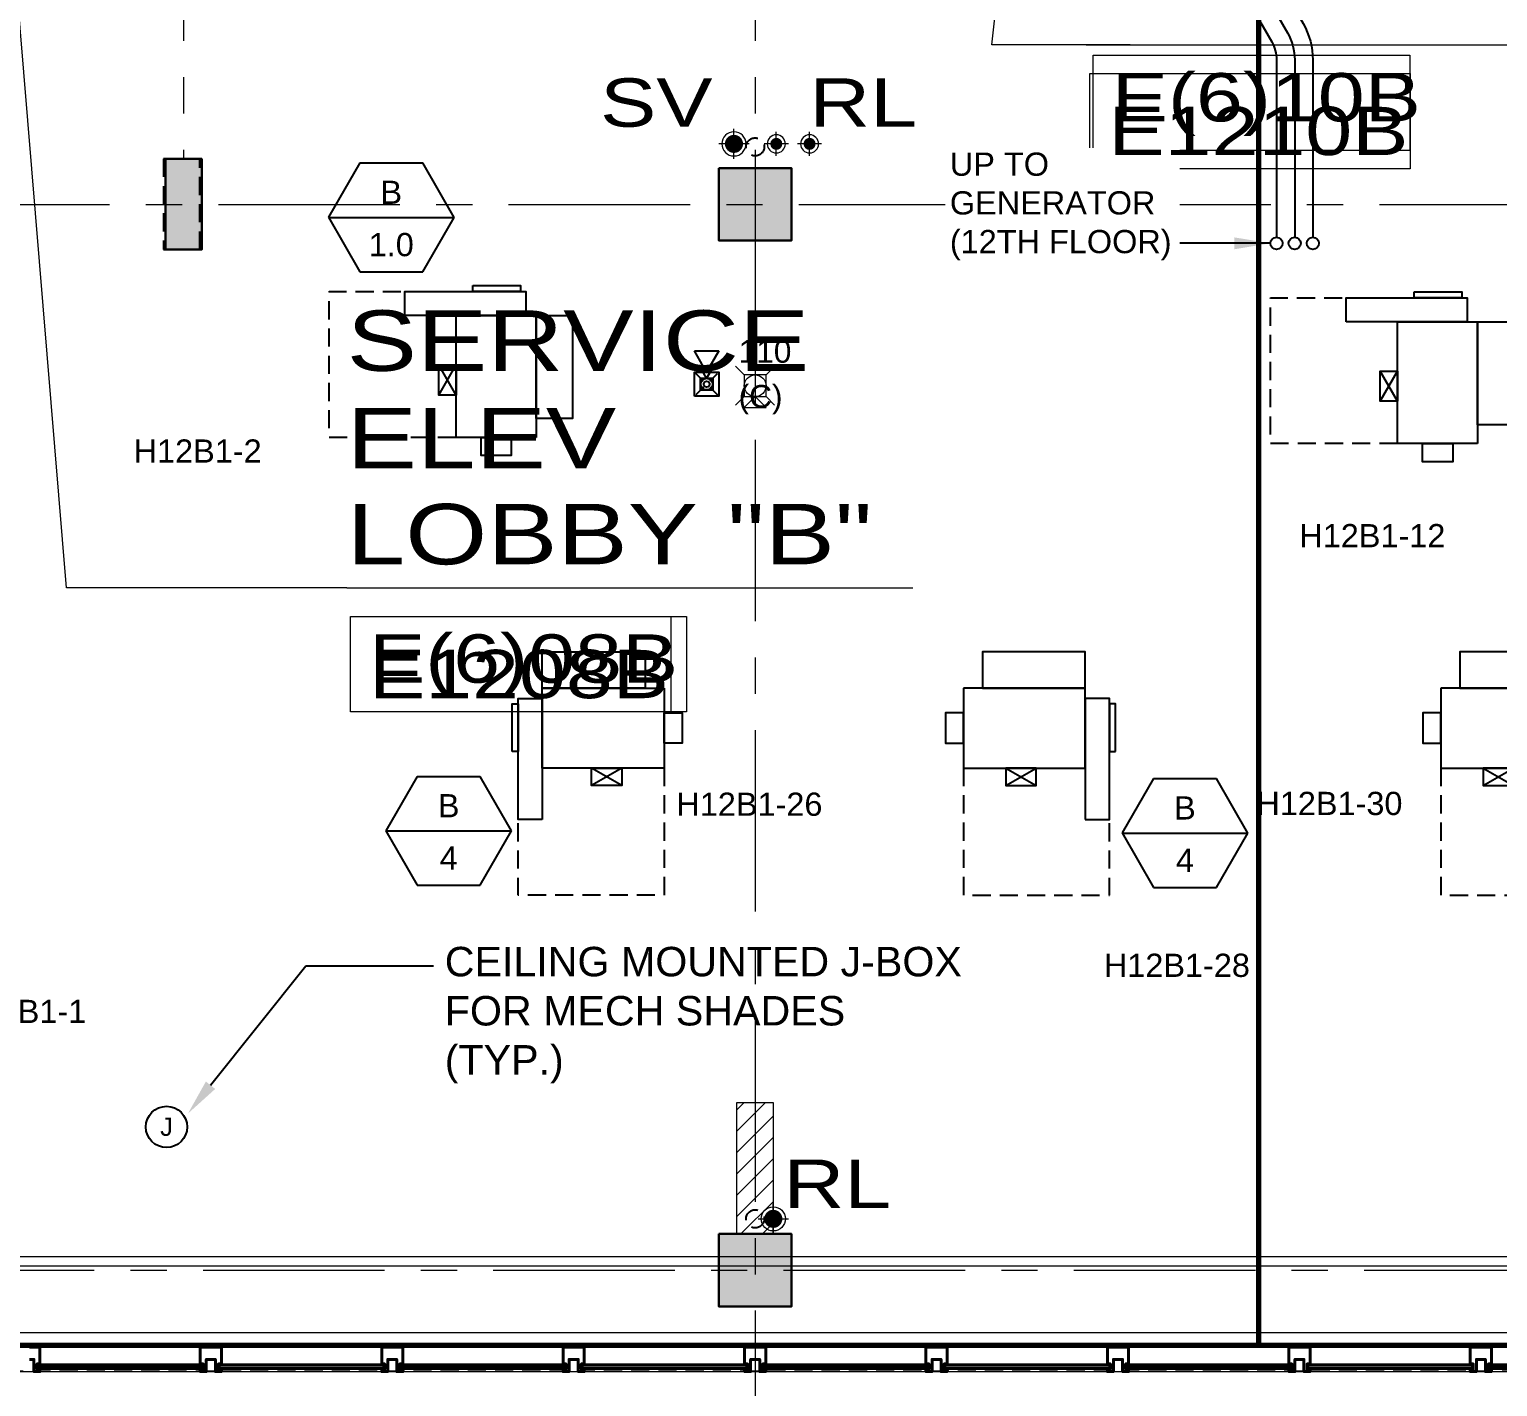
# Model space of a CAD drawing. Header units: inches. Extents: x -26575 to 27, y -11337 to 2257.
# Drawn here: x -22021 to -21535.5, y -23.9 to 425 of the extents above; entities that cross this region are included whole.
import ezdxf
from ezdxf import colors
from ezdxf.entities.mleader import LeaderData, LeaderLine
from ezdxf.enums import TextEntityAlignment as Align
from ezdxf.math import Vec2, Vec3

# ---------------------------------------------------------------- set-up
doc = ezdxf.new("R2010")
doc.units = ezdxf.units.IN
doc.header["$LTSCALE"] = 48
doc.header["$MEASUREMENT"] = 0
for name, pattern in [('A106$0$CENTER', [2, 1.25, -0.25, 0.25, -0.25]), ('A112$0$CENTER', [2, 1.25, -0.25, 0.25, -0.25]), ('CENTER2', [1.125, 0.75, -0.125, 0.125, -0.125]), ('HIDDEN2', [0.1875, 0.125, -0.0625]), ('NB - 12th floor_plan$0$HIDDEN2', [0.1875, 0.125, -0.0625])]:
    doc.linetypes.add(name, pattern=pattern)
for name, color, linetype in [('0 @ 48', 7, 'Continuous'), ('0 @ 96', 7, 'Continuous'), ('A106$0$A-ANNO-PATT-5-12', 8, 'Continuous'), ('A106$0$A-ANNO-PATT-6-12', 8, 'Continuous'), ('A106$0$A-ANNO-TEXT', 8, 'Continuous'), ('A106$0$A-AREA-IDEN', 8, 'Continuous'), ('A106$0$A-COLS-COL5-12', 8, 'Continuous'), ('A106$0$A-COLS-COL6-12', 8, 'Continuous'), ('A106$0$A-FLOR-SLAB', 8, 'Continuous'), ('A106$0$A-FLOR-SLEEVE', 8, 'Continuous'), ('A106$0$A-GLAZ', 8, 'Continuous'), ('A106$0$A-GRID-GRD1-12', 8, 'CENTER2'), ('A106$0$A-GRID-GRDP0-15', 8, 'Continuous'), ('A106$0$A-PLUMB-RISER', 8, 'Continuous'), ('A106$0$A-ROOF-LEAD-3-12', 8, 'Continuous'), ('A112$0$A-ANNO-IDEN', 8, 'Continuous'), ('A112$0$A-ANNO-PATT-5-12', 8, 'Continuous'), ('A112$0$A-ANNO-PATT-6-12', 8, 'Continuous'), ('A112$0$A-COLS-COL1-12', 8, 'Continuous'), ('A112$0$A-COLS-COL5-12', 8, 'Continuous'), ('A112$0$A-COLS-COL6-12', 8, 'Continuous'), ('A112$0$A-FLOR-SLAB', 8, 'Continuous'), ('A112$0$A-FLOR-SLEEVE', 8, 'Continuous'), ('A112$0$A-GLAZ', 8, 'Continuous'), ('A112$0$A-GRID-GRD1-12', 8, 'Continuous'), ('A112$0$A-GRID-GRDP0-15', 8, 'Continuous'), ('A112$0$A-PLUMB-RISER', 8, 'Continuous'), ('A112$0$A-ROOF-LEAD-3-12', 8, 'A112$0$CENTER'), ('A612$0$A-CLNG-SFFT', 8, 'Continuous'), ('A612$0$A-COLS-COL1-12', 8, 'Continuous'), ('A612$0$A-FLOR-SLEEVE', 8, 'Continuous'), ('A612$0$A-SHAD-PAT1', 8, 'Continuous'), ('A612$0$br612 - Level 37', 8, 'Continuous'), ('ANNTEXT', 6, 'Continuous'), ('E-Anno-Note', 6, 'Continuous'), ('E-CNDT-POWR', 30, 'Continuous'), ('E-FIRE', 234, 'Continuous'), ('E-Powr-Circ', 232, 'Continuous'), ('E-Powr-Devc @ 96', 233, 'Continuous'), ('E-TEXT', 6, 'Continuous'), ('G-Anno', 6, 'Continuous'), ('G-TEXT', 6, 'Continuous'), ('M-HVAC-blck', 6, 'Continuous'), ('M-HVAC-clrn', 1, 'HIDDEN2'), ('M-HVAC-EQPM-FPTD', 94, 'Continuous'), ('M-HVAC-FUTR', 4, 'HIDDEN2'), ('M-HVAC-Supp', 93, 'Continuous'), ('M-HVAC-TEXT', 6, 'Continuous'), ('NB - 12th floor_plan$0$STCCOLS1', 1, 'NB - 12th floor_plan$0$HIDDEN2'), ('NB - 12th floor_plan$0$STFIN1', 1, 'NB - 12th floor_plan$0$HIDDEN2'), ('NB - 12th floor_plan$0$STWETSTACK', 1, 'NB - 12th floor_plan$0$HIDDEN2'), ('XREF', 7, 'Continuous')]:
    doc.layers.add(name, color=color, linetype=linetype)
doc.layers.add('E-Fire-Covr', color=240, linetype='Continuous', lineweight=70, plot=False)
doc.styles.add('A106$0$Arial', font='arial.ttf', dxfattribs={"height": 0.076839})
doc.styles.add('A106$0$style-Arial', font='arial.ttf')
doc.styles.add('A112$0$Arial', font='arial.ttf', dxfattribs={"height": 0.076839})
doc.styles.add('M08', font='arial.ttf', dxfattribs={"height": 7.68})
doc.styles.add('MAMEP ANNO', font='arial.ttf', dxfattribs={"height": 0.078125})
doc.styles.get("Standard").update_dxf_attribs({"font": 'simplex.shx'})
doc.dimstyles.get("Standard").update_dxf_attribs({"dimtxt": 0.18, "dimasz": 0.125, "dimexe": 0.18, "dimexo": 0.0625, "dimgap": 0.09, "dimtad": 0, "dimtih": 1, "dimtoh": 1, "dimdec": 4, "dimzin": 0, "dimdsep": 46, "dimtxsty": 'Standard', "dimcen": 0.09, "dimadec": 0, "dimazin": 0, "dimtfac": 1, "dimtdec": 4, "dimtofl": 0, "dimtmove": 0, "dimatfit": 3, "dimfxl": 1, "dimtolj": 1, "dimtzin": 0, "dimarcsym": 0})

# ---------------------------------------------------------------- blocks, each defined once
blk = doc.blocks.new('A106$0$CW10_2')
at = {"layer": 'A106$0$A-GLAZ', "linetype": 'Continuous', "lineweight": 0}
for p, q in [((-116.5, 0), (-63.5, 0)), ((-3.5, 0), (-56.5, 0)), ((-117.25, -6.25), (-62.75, -6.25)), ((-117.25, -6.75), (-62.75, -6.75)), ((-2.75, -6.25), (-57.25, -6.25)), ((-2.75, -6.75), (-57.25, -6.75))]:
    blk.add_line(p, q, dxfattribs=at)
at = {"layer": 'A106$0$A-GLAZ', "linetype": 'Continuous', "lineweight": 40}
for p, q in [((-117.25, -5.75), (-117.25, -7)), ((-117.25, -5.75), (-62.75, -5.75)), ((-117.25, -7), (-62.75, -7)), ((-62.75, -5.75), (-62.75, -7)), ((-2.75, -5.75), (-57.25, -5.75)), ((-57.25, -5.75), (-57.25, -7)), ((-2.75, -7), (-57.25, -7)), ((-2.75, -5.75), (-2.75, -7))]:
    blk.add_line(p, q, dxfattribs=at)
at = {"layer": 'A106$0$A-GLAZ', "linetype": 'Continuous', "lineweight": 40, "flags": 128}
for points in [[(0, -4), (-1.5, -4), (-1.5, -8), (-3.5, -8), (-3.5, -7.25), (-2.5, -7.25), (-2.5, -5.5), (-3.5, -5.5), (-3.5, 0), (0, 0)], [(-120, -4), (-118.5, -4), (-118.5, -8), (-116.5, -8), (-116.5, -7.25), (-117.5, -7.25), (-117.5, -5.5), (-116.5, -5.5), (-116.5, 0), (-120, 0)], [(-60, -4), (-61.5, -4), (-61.5, -8), (-63.5, -8), (-63.5, -7.25), (-62.5, -7.25), (-62.5, -5.5), (-63.5, -5.5), (-63.5, 0), (-60, 0)], [(-60, -4), (-58.5, -4), (-58.5, -8), (-56.5, -8), (-56.5, -7.25), (-57.5, -7.25), (-57.5, -5.5), (-56.5, -5.5), (-56.5, 0), (-60, 0)]]:
    blk.add_lwpolyline(points, dxfattribs=at)
blk = doc.blocks.new('*D358', base_point=(0, 0))
at = {"layer": 'A106$0$A-FLOR-SLEEVE', "linetype": 'Continuous', "lineweight": 0}
for p, q in [((0, -5), (0, 5)), ((-5, 0), (5, 0))]:
    blk.add_line(p, q, dxfattribs=at)
blk = doc.blocks.new('*U357')
at = {"layer": 'A106$0$A-FLOR-SLEEVE', "linetype": 'Continuous', "lineweight": 13}
blk.add_circle((0, 0), 4, dxfattribs=at)
at = {"layer": 'A106$0$A-FLOR-SLEEVE', "linetype": 'Continuous', "lineweight": 0}
blk.add_blockref('*D358', (0, 0), dxfattribs=at)
blk = doc.blocks.new('*D376', base_point=(0, 0))
at = {"layer": 'A106$0$A-FLOR-SLEEVE', "linetype": 'Continuous', "lineweight": 0}
for p, q in [((4, 0), (-4, 0)), ((0, -4), (0, 4))]:
    blk.add_line(p, q, dxfattribs=at)
blk = doc.blocks.new('*U375')
at = {"layer": 'A106$0$A-FLOR-SLEEVE', "linetype": 'Continuous', "lineweight": 13, "extrusion": (0, 0, -1)}
blk.add_circle((0, 0), 3, dxfattribs=at)
at = {"layer": 'A106$0$A-FLOR-SLEEVE', "linetype": 'Continuous', "lineweight": 0}
blk.add_blockref('*D376', (0, 0), dxfattribs=at)
blk = doc.blocks.new('*D598', base_point=(0, 0))
at = {"layer": 'A106$0$A-FLOR-SLEEVE', "linetype": 'Continuous', "lineweight": 0}
for p, q in [((0, -5), (0, 5)), ((5, 0), (-5, 0))]:
    blk.add_line(p, q, dxfattribs=at)
blk = doc.blocks.new('*U597')
at = {"layer": 'A106$0$A-FLOR-SLEEVE', "linetype": 'Continuous', "lineweight": 13, "extrusion": (0, 0, -1)}
blk.add_circle((0, 0), 4, dxfattribs=at)
at = {"layer": 'A106$0$A-FLOR-SLEEVE', "linetype": 'Continuous', "lineweight": 0}
blk.add_blockref('*D598', (0, 0), dxfattribs=at)
blk = doc.blocks.new('A106')
at = {"layer": 'A106$0$A-PLUMB-RISER', "lineweight": 30}
h = blk.add_hatch(color=256, dxfattribs=at)
edge = h.paths.add_edge_path()
edge.add_arc((-21774.02, 387.16), 2, 0, 360)
h = blk.add_hatch(color=256, dxfattribs=at)
edge = h.paths.add_edge_path()
edge.add_arc((-21763.02, 387.16), 2, 0, 360)
at = {"layer": 'A106$0$A-ROOF-LEAD-3-12', "lineweight": 13}
h = blk.add_hatch(color=256, dxfattribs=at)
edge = h.paths.add_edge_path()
edge.add_arc((-21788.02, 387.16), 3, 0, 360)
h = blk.add_hatch(color=256, dxfattribs=at)
edge = h.paths.add_edge_path()
edge.add_arc((-21775.02, 31.59), 3, 0, 360)
at = {"layer": 'A106$0$A-ANNO-PATT-5-12', "lineweight": 30}
blk.add_solid([(-21976.01, 352.21), (-21964.01, 352.21), (-21976.01, 382.21), (-21964.01, 382.21)], dxfattribs=at)
at = {"layer": 'A106$0$A-ANNO-PATT-6-12', "lineweight": 30}
blk.add_solid([(-21769.02, 355.16), (-21769.02, 379.16), (-21793.02, 355.16), (-21793.02, 379.16)], dxfattribs=at)
at = {"layer": 'A106$0$A-AREA-IDEN', "lineweight": 13}
blk.add_line((-21916.08, 240.32, 0.21), (-21728.89, 240.32, 0.21), dxfattribs=at)
at = {"layer": 'A106$0$A-AREA-IDEN', "lineweight": 0, "elevation": 0.21, "flags": 128}
blk.add_lwpolyline([(-21916.08, 240.32), (-22008.79, 240.32), (-22038.28, 596.17)], dxfattribs=at)
at = {"layer": 'A106$0$A-AREA-IDEN', "lineweight": 13}
for points in [[(-21669.28, 416.46, 0.21), (-21564.54, 416.46, 0.21), (-21564.54, 384.93, 0.21), (-21669.28, 384.93, 0.21)], [(-21914.88, 230.8, 0.21), (-21803.76, 230.8, 0.21), (-21803.76, 199.27, 0.21), (-21914.88, 199.27, 0.21)]]:
    blk.add_3dface(points, dxfattribs=at)
at = {"layer": 'A106$0$A-COLS-COL5-12', "lineweight": 30}
blk.add_3dface([(-21976.01, 382.21), (-21964.01, 382.21), (-21964.01, 352.21), (-21976.01, 352.21)], dxfattribs=at)
at = {"layer": 'A106$0$A-COLS-COL6-12', "lineweight": 30}
blk.add_3dface([(-21793.02, 379.16), (-21769.02, 379.16), (-21769.02, 355.16), (-21793.02, 355.16)], dxfattribs=at)
at = {"layer": 'A106$0$A-FLOR-SLAB', "lineweight": 0, "flags": 128}
blk.add_lwpolyline([(-23869.27, 1530.35), (-21072.77, 1530.34), (-21072.77, -6.15), (-22489.27, -6.15), (-22489.27, 53.84), (-22872.77, 53.84), (-22872.77, -6.15), (-24409.27, -6.15)], dxfattribs=at)
at = {"layer": 'A106$0$A-GLAZ', "lineweight": 0}
blk.add_line((-22352.02, -18.91), (-21060.02, -18.91), dxfattribs=at)
at = {"layer": 'A106$0$A-GRID-GRD1-12', "linetype": 'A106$0$CENTER', "lineweight": 0}
blk.add_line((-24363.6, 14.59), (-20442.35, 14.59), dxfattribs=at)
at = {"layer": 'A106$0$A-GRID-GRDP0-15', "linetype": 'A106$0$CENTER', "lineweight": 0}
for p, q in [((-21970.01, 2113.24), (-21970.01, 382.21)), ((-21781.02, 2113.24), (-21781.02, -676.9)), ((-24358.53, 367.16), (-20364.93, 367.16))]:
    blk.add_line(p, q, dxfattribs=at)
at = {"layer": 'A106$0$A-FLOR-SLEEVE', "lineweight": 13}
for name, p in [('*U597', (-21788.02, 387.16)), ('*U375', (-21774.02, 387.16)), ('*U375', (-21763.02, 387.16)), ('*U357', (-21775.02, 31.59))]:
    blk.add_blockref(name, p, dxfattribs=at)
at = {"layer": 'A106$0$A-GLAZ', "lineweight": 40}
for p in [(-21901.02, -10.9), (-21781.02, -10.9), (-21661.02, -10.9), (-21541.02, -10.9), (-21421.02, -10.9)]:
    blk.add_blockref('A106$0$CW10_2', p, dxfattribs=at)
at = {"layer": 'A106$0$A-ANNO-TEXT', "lineweight": 13, "style": 'A106$0$style-Arial', "width": 1.246875}
for s, p in [('SV', (-21832.29, 408.83, 0.21)), ('RL', (-21763.12, 408.83, 0.21)), ('RL', (-21771.64, 51.2, 0.21))]:
    blk.add_text(s, height=16, dxfattribs=at).set_placement(p, align=Align.TOP_LEFT)
at = {"layer": 'A106$0$A-AREA-IDEN', "lineweight": 13, "style": 'A106$0$style-Arial', "width": 1.246875}
for s, p in [('E(6)10B', (-21663.09, 394.57, 0.21)), ('E(6)08B', (-21908.7, 208.92, 0.21))]:
    blk.add_text(s, height=16, dxfattribs=at).set_placement(p)
at = {"layer": 'A106$0$A-AREA-IDEN', "lineweight": 13, "char_height": 20, "attachment_point": 7, "line_spacing_factor": 0.6, "style": 'A106$0$Arial'}
for s, insert in [('\\H1x;\\W1.24688;SERVICE', (-21916.08, 311.8, 0.21)), ('\\H1x;\\W1.24688;ELEV', (-21916.08, 279.8, 0.21)), ('\\H1x;\\W1.24688;LOBBY "B"', (-21916.08, 247.8, 0.21))]:
    blk.add_mtext(s, dxfattribs=dict(at, insert=insert))
blk = doc.blocks.new('A112')
at = {"layer": 'A112$0$A-PLUMB-RISER', "lineweight": 30}
h = blk.add_hatch(color=256, dxfattribs=at)
edge = h.paths.add_edge_path()
edge.add_arc((-21774.02, 387.16), 2, 0, 360)
h = blk.add_hatch(color=256, dxfattribs=at)
edge = h.paths.add_edge_path()
edge.add_arc((-21763.02, 387.16), 2, 0, 360)
at = {"layer": 'A112$0$A-ROOF-LEAD-3-12', "lineweight": 13}
h = blk.add_hatch(color=256, dxfattribs=at)
edge = h.paths.add_edge_path()
edge.add_arc((-21788.02, 387.16), 3, 0, 360)
h = blk.add_hatch(color=256, dxfattribs=at)
edge = h.paths.add_edge_path()
edge.add_arc((-21775.02, 31.59), 3, 0, 360)
at = {"layer": 'A112$0$A-ANNO-IDEN', "lineweight": 13}
for p, q in [((-21671.55, 419.94, 0.21), (-21464.99, 419.94, 0.21)), ((-21916.08, 240.32, 0.21), (-21728.89, 240.32, 0.21))]:
    blk.add_line(p, q, dxfattribs=at)
at = {"layer": 'A112$0$A-ANNO-IDEN', "lineweight": 0, "elevation": 0.21, "flags": 128}
blk.add_lwpolyline([(-21656.95, 419.94), (-21702.72, 419.94), (-21685.48, 574.97)], dxfattribs=at)
at = {"layer": 'A112$0$A-ANNO-IDEN', "lineweight": 13}
for points in [[(-21670.35, 410.43, 0.21), (-21564.39, 410.43, 0.21), (-21564.39, 378.9, 0.21), (-21670.35, 378.9, 0.21)], [(-21914.88, 230.8, 0.21), (-21808.92, 230.8, 0.21), (-21808.92, 199.27, 0.21), (-21914.88, 199.27, 0.21)]]:
    blk.add_3dface(points, dxfattribs=at)
at = {"layer": 'A112$0$A-ANNO-PATT-5-12', "lineweight": 30}
blk.add_solid([(-21976.01, 352.21), (-21964.01, 352.21), (-21976.01, 382.21), (-21964.01, 382.21)], dxfattribs=at)
at = {"layer": 'A112$0$A-ANNO-PATT-6-12', "lineweight": 30}
blk.add_solid([(-21769.02, 355.16), (-21769.02, 379.16), (-21793.02, 355.16), (-21793.02, 379.16)], dxfattribs=at)
at = {"layer": 'A112$0$A-COLS-COL1-12', "lineweight": 30}
blk.add_solid([(-21769.02, 2.59), (-21769.02, 26.59), (-21793.02, 2.59), (-21793.02, 26.59)], dxfattribs=at)
blk.add_3dface([(-21793.02, 26.59), (-21769.02, 26.59), (-21769.02, 2.59), (-21793.02, 2.59)], dxfattribs=at)
at = {"layer": 'A112$0$A-COLS-COL5-12', "lineweight": 30}
blk.add_3dface([(-21976.01, 382.21), (-21964.01, 382.21), (-21964.01, 352.21), (-21976.01, 352.21)], dxfattribs=at)
at = {"layer": 'A112$0$A-COLS-COL6-12', "lineweight": 30}
blk.add_3dface([(-21793.02, 379.16), (-21769.02, 379.16), (-21769.02, 355.16), (-21793.02, 355.16)], dxfattribs=at)
at = {"layer": 'A112$0$A-FLOR-SLAB', "lineweight": 0, "flags": 128}
blk.add_lwpolyline([(-23869.27, 1530.35), (-21072.77, 1530.34), (-21072.77, -6.15), (-22489.27, -6.15), (-22489.27, 53.84), (-22872.77, 53.84), (-22872.77, -6.15), (-24409.27, -6.15)], dxfattribs=at)
at = {"layer": 'A112$0$A-FLOR-SLEEVE', "lineweight": 0}
for p, q in [((-21788.02, 382.16), (-21788.02, 392.16)), ((-21774.02, 383.16), (-21774.02, 391.16)), ((-21763.02, 383.16), (-21763.02, 391.16)), ((-21783.02, 387.16), (-21793.02, 387.16)), ((-21770.02, 387.16), (-21778.02, 387.16)), ((-21759.02, 387.16), (-21767.02, 387.16)), ((-21775.02, 26.59), (-21775.02, 36.59)), ((-21780.02, 31.59), (-21770.02, 31.59))]:
    blk.add_line(p, q, dxfattribs=at)
at = {"layer": 'A112$0$A-FLOR-SLEEVE', "lineweight": 13, "extrusion": (0, 0, -1)}
for centre, radius in [((21788.02, 387.16), 4), ((21774.02, 387.16), 3), ((21763.02, 387.16), 3)]:
    blk.add_circle(centre, radius, dxfattribs=at)
at = {"layer": 'A112$0$A-FLOR-SLEEVE', "lineweight": 13}
blk.add_circle((-21775.02, 31.59), 4, dxfattribs=at)
at = {"layer": 'A112$0$A-GLAZ', "lineweight": 0}
for p, q in [((-22017.52, -10.9), (-21964.52, -10.9)), ((-21904.52, -10.9), (-21957.52, -10.9)), ((-21897.52, -10.9), (-21844.52, -10.9)), ((-21784.52, -10.9), (-21837.52, -10.9)), ((-21777.52, -10.9), (-21724.52, -10.9)), ((-21664.52, -10.9), (-21717.52, -10.9)), ((-21657.52, -10.9), (-21604.52, -10.9)), ((-21544.52, -10.9), (-21597.52, -10.9)), ((-21537.52, -10.9), (-21484.52, -10.9)), ((-22352.02, -18.91), (-21060.02, -18.91)), ((-22018.27, -17.15), (-21963.77, -17.15)), ((-22018.27, -17.65), (-21963.77, -17.65)), ((-21903.77, -17.15), (-21958.27, -17.15)), ((-21903.77, -17.65), (-21958.27, -17.65)), ((-21898.27, -17.15), (-21843.77, -17.15)), ((-21898.27, -17.65), (-21843.77, -17.65)), ((-21783.77, -17.15), (-21838.27, -17.15)), ((-21783.77, -17.65), (-21838.27, -17.65)), ((-21778.27, -17.15), (-21723.77, -17.15)), ((-21778.27, -17.65), (-21723.77, -17.65)), ((-21663.77, -17.15), (-21718.27, -17.15)), ((-21663.77, -17.65), (-21718.27, -17.65)), ((-21658.27, -17.15), (-21603.77, -17.15)), ((-21658.27, -17.65), (-21603.77, -17.65)), ((-21543.77, -17.15), (-21598.27, -17.15)), ((-21543.77, -17.65), (-21598.27, -17.65)), ((-21538.27, -17.15), (-21483.77, -17.15)), ((-21538.27, -17.65), (-21483.77, -17.65))]:
    blk.add_line(p, q, dxfattribs=at)
at = {"layer": 'A112$0$A-GLAZ', "lineweight": 40}
for p, q in [((-22018.27, -16.65), (-22018.27, -17.9)), ((-22018.27, -16.65), (-21963.77, -16.65)), ((-22018.27, -17.9), (-21963.77, -17.9)), ((-21963.77, -16.65), (-21963.77, -17.9)), ((-21903.77, -16.65), (-21958.27, -16.65)), ((-21958.27, -16.65), (-21958.27, -17.9)), ((-21903.77, -17.9), (-21958.27, -17.9)), ((-21903.77, -16.65), (-21903.77, -17.9)), ((-21898.27, -16.65), (-21898.27, -17.9)), ((-21898.27, -16.65), (-21843.77, -16.65)), ((-21898.27, -17.9), (-21843.77, -17.9)), ((-21843.77, -16.65), (-21843.77, -17.9)), ((-21783.77, -16.65), (-21838.27, -16.65)), ((-21838.27, -16.65), (-21838.27, -17.9)), ((-21783.77, -17.9), (-21838.27, -17.9)), ((-21783.77, -16.65), (-21783.77, -17.9)), ((-21778.27, -16.65), (-21778.27, -17.9)), ((-21778.27, -16.65), (-21723.77, -16.65)), ((-21778.27, -17.9), (-21723.77, -17.9)), ((-21723.77, -16.65), (-21723.77, -17.9)), ((-21663.77, -16.65), (-21718.27, -16.65)), ((-21718.27, -16.65), (-21718.27, -17.9)), ((-21663.77, -17.9), (-21718.27, -17.9)), ((-21663.77, -16.65), (-21663.77, -17.9)), ((-21658.27, -16.65), (-21658.27, -17.9)), ((-21658.27, -16.65), (-21603.77, -16.65)), ((-21658.27, -17.9), (-21603.77, -17.9)), ((-21603.77, -16.65), (-21603.77, -17.9)), ((-21543.77, -16.65), (-21598.27, -16.65)), ((-21598.27, -16.65), (-21598.27, -17.9)), ((-21543.77, -17.9), (-21598.27, -17.9)), ((-21543.77, -16.65), (-21543.77, -17.9)), ((-21538.27, -16.65), (-21538.27, -17.9)), ((-21538.27, -16.65), (-21483.77, -16.65)), ((-21538.27, -17.9), (-21483.77, -17.9))]:
    blk.add_line(p, q, dxfattribs=at)
at = {"layer": 'A112$0$A-GLAZ', "lineweight": 40, "flags": 128}
for points in [[(-22021.02, -14.9), (-22019.52, -14.9), (-22019.52, -18.9), (-22017.52, -18.9), (-22017.52, -18.15), (-22018.52, -18.15), (-22018.52, -16.4), (-22017.52, -16.4), (-22017.52, -10.9), (-22021.02, -10.9)], [(-21961.02, -14.9), (-21962.52, -14.9), (-21962.52, -18.9), (-21964.52, -18.9), (-21964.52, -18.15), (-21963.52, -18.15), (-21963.52, -16.4), (-21964.52, -16.4), (-21964.52, -10.9), (-21961.02, -10.9)], [(-21961.02, -14.9), (-21959.52, -14.9), (-21959.52, -18.9), (-21957.52, -18.9), (-21957.52, -18.15), (-21958.52, -18.15), (-21958.52, -16.4), (-21957.52, -16.4), (-21957.52, -10.9), (-21961.02, -10.9)], [(-21901.02, -14.9), (-21902.52, -14.9), (-21902.52, -18.9), (-21904.52, -18.9), (-21904.52, -18.15), (-21903.52, -18.15), (-21903.52, -16.4), (-21904.52, -16.4), (-21904.52, -10.9), (-21901.02, -10.9)], [(-21901.02, -14.9), (-21899.52, -14.9), (-21899.52, -18.9), (-21897.52, -18.9), (-21897.52, -18.15), (-21898.52, -18.15), (-21898.52, -16.4), (-21897.52, -16.4), (-21897.52, -10.9), (-21901.02, -10.9)], [(-21841.02, -14.9), (-21842.52, -14.9), (-21842.52, -18.9), (-21844.52, -18.9), (-21844.52, -18.15), (-21843.52, -18.15), (-21843.52, -16.4), (-21844.52, -16.4), (-21844.52, -10.9), (-21841.02, -10.9)], [(-21841.02, -14.9), (-21839.52, -14.9), (-21839.52, -18.9), (-21837.52, -18.9), (-21837.52, -18.15), (-21838.52, -18.15), (-21838.52, -16.4), (-21837.52, -16.4), (-21837.52, -10.9), (-21841.02, -10.9)], [(-21781.02, -14.9), (-21782.52, -14.9), (-21782.52, -18.9), (-21784.52, -18.9), (-21784.52, -18.15), (-21783.52, -18.15), (-21783.52, -16.4), (-21784.52, -16.4), (-21784.52, -10.9), (-21781.02, -10.9)], [(-21781.02, -14.9), (-21779.52, -14.9), (-21779.52, -18.9), (-21777.52, -18.9), (-21777.52, -18.15), (-21778.52, -18.15), (-21778.52, -16.4), (-21777.52, -16.4), (-21777.52, -10.9), (-21781.02, -10.9)], [(-21721.02, -14.9), (-21722.52, -14.9), (-21722.52, -18.9), (-21724.52, -18.9), (-21724.52, -18.15), (-21723.52, -18.15), (-21723.52, -16.4), (-21724.52, -16.4), (-21724.52, -10.9), (-21721.02, -10.9)], [(-21721.02, -14.9), (-21719.52, -14.9), (-21719.52, -18.9), (-21717.52, -18.9), (-21717.52, -18.15), (-21718.52, -18.15), (-21718.52, -16.4), (-21717.52, -16.4), (-21717.52, -10.9), (-21721.02, -10.9)], [(-21661.02, -14.9), (-21662.52, -14.9), (-21662.52, -18.9), (-21664.52, -18.9), (-21664.52, -18.15), (-21663.52, -18.15), (-21663.52, -16.4), (-21664.52, -16.4), (-21664.52, -10.9), (-21661.02, -10.9)], [(-21661.02, -14.9), (-21659.52, -14.9), (-21659.52, -18.9), (-21657.52, -18.9), (-21657.52, -18.15), (-21658.52, -18.15), (-21658.52, -16.4), (-21657.52, -16.4), (-21657.52, -10.9), (-21661.02, -10.9)], [(-21601.02, -14.9), (-21602.52, -14.9), (-21602.52, -18.9), (-21604.52, -18.9), (-21604.52, -18.15), (-21603.52, -18.15), (-21603.52, -16.4), (-21604.52, -16.4), (-21604.52, -10.9), (-21601.02, -10.9)], [(-21601.02, -14.9), (-21599.52, -14.9), (-21599.52, -18.9), (-21597.52, -18.9), (-21597.52, -18.15), (-21598.52, -18.15), (-21598.52, -16.4), (-21597.52, -16.4), (-21597.52, -10.9), (-21601.02, -10.9)], [(-21541.02, -14.9), (-21542.52, -14.9), (-21542.52, -18.9), (-21544.52, -18.9), (-21544.52, -18.15), (-21543.52, -18.15), (-21543.52, -16.4), (-21544.52, -16.4), (-21544.52, -10.9), (-21541.02, -10.9)], [(-21541.02, -14.9), (-21539.52, -14.9), (-21539.52, -18.9), (-21537.52, -18.9), (-21537.52, -18.15), (-21538.52, -18.15), (-21538.52, -16.4), (-21537.52, -16.4), (-21537.52, -10.9), (-21541.02, -10.9)]]:
    blk.add_lwpolyline(points, dxfattribs=at)
at = {"layer": 'A112$0$A-GRID-GRD1-12', "linetype": 'A112$0$CENTER', "lineweight": 0}
blk.add_line((-24363.6, 14.59), (-20442.35, 14.59), dxfattribs=at)
at = {"layer": 'A112$0$A-GRID-GRDP0-15', "linetype": 'A112$0$CENTER', "lineweight": 0}
for p, q in [((-21970.01, 2113.24), (-21970.01, 382.21)), ((-21781.02, 2113.24), (-21781.02, -676.9)), ((-24358.53, 367.16), (-20364.93, 367.16))]:
    blk.add_line(p, q, dxfattribs=at)
at = {"layer": 'A112$0$A-ANNO-IDEN', "lineweight": 13, "attachment_point": 7, "line_spacing_factor": 0.6, "style": 'A112$0$Arial'}
for s, insert, char_height in [('\\H1x;\\W1.24688;E1210B', (-21664.16, 383.21, 0.21), 16), ('\\H1x;\\W1.24688;SERVICE', (-21916.08, 311.8, 0.21), 20), ('\\H1x;\\W1.24688;ELEV', (-21916.08, 279.8, 0.21), 20), ('\\H1x;\\W1.24688;LOBBY "B"', (-21916.08, 247.8, 0.21), 20), ('\\H1x;\\W1.24688;E1208B', (-21908.7, 203.58, 0.21), 16)]:
    blk.add_mtext(s, dxfattribs=dict(at, insert=insert, char_height=char_height))
blk = doc.blocks.new('A612')
at = {"layer": 'A612$0$A-SHAD-PAT1', "lineweight": 0}
h = blk.add_hatch(dxfattribs=at)
h.set_pattern_fill('HATCH', color=256, style=0, pattern_type=2)
h.set_pattern_definition([(45, (-21742.387, 69.905), (-3.53553, 3.53553), [])])
h.paths.add_polyline_path([(-21787.02, 70.09), (-21775.02, 70.09), (-21775.02, 26.59), (-21787.02, 26.59)])
at = {"layer": 'A612$0$A-CLNG-SFFT', "lineweight": 0}
for p, q in [((-22467.02, 16.1, 0), (-21095.02, 16.1, 0)), ((-22464.02, 19.1, 0), (-21098.02, 19.1, 0))]:
    blk.add_line(p, q, dxfattribs=at)
at = {"layer": 'A612$0$A-COLS-COL1-12', "lineweight": 30}
blk.add_solid([(-21769.02, 2.59), (-21769.02, 26.59), (-21793.02, 2.59), (-21793.02, 26.59)], dxfattribs=at)
blk.add_3dface([(-21793.02, 26.59), (-21769.02, 26.59), (-21769.02, 2.59), (-21793.02, 2.59)], dxfattribs=at)
at = {"layer": 'A612$0$A-FLOR-SLEEVE', "lineweight": 0}
for p, q in [((-21788.02, 382.16), (-21788.02, 392.16)), ((-21774.02, 383.16), (-21774.02, 391.16)), ((-21763.02, 383.16), (-21763.02, 391.16)), ((-21783.02, 387.16), (-21793.02, 387.16)), ((-21770.02, 387.16), (-21778.02, 387.16)), ((-21759.02, 387.16), (-21767.02, 387.16)), ((-21775.02, 26.59), (-21775.02, 36.59)), ((-21780.02, 31.59), (-21770.02, 31.59))]:
    blk.add_line(p, q, dxfattribs=at)
at = {"layer": 'A612$0$A-FLOR-SLEEVE', "lineweight": 13, "extrusion": (0, 0, -1)}
for centre, radius in [((21788.02, 387.16), 4), ((21774.02, 387.16), 3), ((21763.02, 387.16), 3)]:
    blk.add_circle(centre, radius, dxfattribs=at)
at = {"layer": 'A612$0$A-FLOR-SLEEVE', "lineweight": 13}
blk.add_circle((-21775.02, 31.59), 4, dxfattribs=at)
at = {"layer": 'A612$0$A-SHAD-PAT1', "lineweight": 0}
blk.add_3dface([(-21787.02, 70.09), (-21775.02, 70.09), (-21775.02, 26.59), (-21787.02, 26.59)], dxfattribs=at)
at = {"layer": 'A612$0$br612 - Level 37', "lineweight": 0}
for p, q in [((-21784.62, 310.76), (-21787.48, 313.62)), ((-21777.42, 310.76), (-21774.57, 313.62)), ((-21784.62, 303.56), (-21787.48, 300.7)), ((-21781.02, 303.56), (-21784.62, 299.96)), ((-21781.02, 303.56), (-21777.42, 299.96)), ((-21777.42, 303.56), (-21774.57, 300.7)), ((-21784.62, 299.96), (-21777.42, 299.96))]:
    blk.add_line(p, q, dxfattribs=at)
blk.add_circle((-21781.02, 307.16), 3.6, dxfattribs=at)
blk.add_3dface([(-21784.62, 303.56), (-21777.42, 303.56), (-21777.42, 310.76), (-21784.62, 310.76)], dxfattribs=at)
blk = doc.blocks.new('NB - 12th floor_plan')
at = {"layer": 'NB - 12th floor_plan$0$STCCOLS1'}
for points in [[(-21976.64, 352.21), (-21964.64, 352.21), (-21964.64, 382.21), (-21976.64, 382.21)], [(-21793.02, 379.16), (-21769.02, 379.16), (-21769.02, 355.16), (-21793.02, 355.16)], [(-21793.02, 26.59), (-21769.02, 26.59), (-21769.02, 2.59), (-21793.02, 2.59)]]:
    blk.add_lwpolyline(points, close=True, dxfattribs=at)
at = {"layer": 'NB - 12th floor_plan$0$STFIN1', "elevation": 0}
blk.add_lwpolyline([(-24599.08, 241.31), (-24088.95, 1393.42), (-23923.44, 1320.14), (-23881.02, 1362.09), (-23881.02, 1543.1), (-21060.02, 1543.1), (-21060.02, -18.9), (-22502.02, -18.9)], dxfattribs=at)
at = {"layer": 'NB - 12th floor_plan$0$STWETSTACK'}
for centre in [(-21781.02, 386.16), (-21781.02, 31.59)]:
    blk.add_circle(centre, 3, dxfattribs=at)
blk = doc.blocks.new('FA-StrobeSymbol-Anno')
at = {"color": 0, "linetype": 'ByBlock'}
for p, q in [((-0.044, 0.044), (-0.074, 0.074)), ((0.044, 0.044), (0.074, 0.074)), ((-0.044, -0.044), (-0.074, -0.074)), ((0.044, -0.044), (0.074, -0.074))]:
    blk.add_line(p, q, dxfattribs=at)
blk.add_circle((0, 0), 0.0403, dxfattribs=at)
blk = doc.blocks.new('*U1285')
at = {"layer": '0 @ 48', "color": 0, "linetype": 'ByBlock', "xscale": 24, "yscale": 24, "zscale": 24}
blk.add_blockref('FA-StrobeSymbol-Anno', (0, 4), dxfattribs=at)
at = {"layer": '0 @ 96', "color": 0, "linetype": 'ByBlock', "xscale": 48, "yscale": 48, "zscale": 48}
blk.add_blockref('FA-StrobeSymbol-Anno', (0, 4), dxfattribs=at)
blk = doc.blocks.new('FA-Speaker-Anno')
at = {"color": 0, "linetype": 'ByBlock'}
for p, q in [((0.0833, 0), (0.1562, 0.0417)), ((0.1562, -0.0417), (0.0833, 0)), ((0.1562, 0.0417), (0.1562, -0.0417))]:
    blk.add_line(p, q, dxfattribs=at)
blk.add_lwpolyline([(0, 0.0417), (0.0833, 0.0417), (0.0833, -0.0417), (0, -0.0417)], close=True, dxfattribs=at)
blk = doc.blocks.new('*U1286')
at = {"layer": '0 @ 48', "color": 0, "linetype": 'ByBlock', "xscale": 48, "yscale": 48, "zscale": 48, "rotation": 90}
blk.add_blockref('FA-Speaker-Anno', (0, 2), dxfattribs=at)
at = {"layer": '0 @ 96', "color": 0, "linetype": 'ByBlock', "xscale": 96, "yscale": 96, "zscale": 96, "rotation": 90}
blk.add_blockref('FA-Speaker-Anno', (0, 0), dxfattribs=at)
blk = doc.blocks.new('*U164')
at = {"layer": 'E-Fire-Covr'}
blk.add_lwpolyline([(10.15, 322), (318, 322), (318, -314), (-318, -314), (-318, 322), (-9.51, 322)], dxfattribs=at)
for name in ['*U1286', '*U1285']:
    blk.add_blockref(name, (0, 0))
at = {"color": 6, "style": 'MAMEP ANNO'}
for s, p in [('110', (10.55, 11.08)), ('(C)', (10.55, -3.78))]:
    blk.add_text(s, height=7.5, dxfattribs=at).set_placement(p)
blk = doc.blocks.new('Symbol-Thermostat-Anno')
at = {"color": 0, "linetype": 'ByBlock'}
blk.add_circle((0, 0), 0.0711, dxfattribs=at)
at = {"color": 0, "linetype": 'ByBlock', "style": 'MAMEP ANNO'}
blk.add_attdef('T', text='', height=0.0625, dxfattribs=at).set_placement((0, 0), align=Align.MIDDLE)
blk = doc.blocks.new('A$C4BF10DA9')
at = {"layer": 'E-Powr-Circ'}
for p, q in [((20, 42), (30, 36.25)), ((20, 36.25), (30, 42))]:
    blk.add_line(p, q, dxfattribs=at)
at = {"layer": 'M-HVAC-clrn', "flags": 128}
blk.add_lwpolyline([(6, 42), (6, 0), (54.25, 0), (54.25, 25)], dxfattribs=at)
at = {"layer": 'M-HVAC-EQPM-FPTD'}
for p, q in [((6, 68.5), (6, 42)), ((46.25, 68.5), (6, 68.5)), ((46.25, 42), (46.25, 68.5)), ((6, 42), (46.25, 42))]:
    blk.add_line(p, q, dxfattribs=at)
for points in [[(12.25, 68.5), (46.25, 68.5), (46.25, 80.5), (12.25, 80.5)], [(46.25, 25), (54.25, 25), (54.25, 65), (46.25, 65)], [(6, 50.25), (6, 60.25), (0, 60.25), (0, 50.25)], [(30, 42), (20, 42), (20, 36.25), (30, 36.25)]]:
    blk.add_lwpolyline(points, close=True, dxfattribs=at)
at = {"layer": 'M-HVAC-Supp'}
blk.add_lwpolyline([(56.25, 47.5), (56.25, 63.25), (54.25, 63.25), (54.25, 47.5)], close=True, dxfattribs=at)
blk = doc.blocks.new('A$C73FD2CE6')
at = {"layer": 'M-HVAC-blck'}
for p, q in [((10.41, 36), (0, 18.01)), ((10.41, 36), (31.18, 36)), ((41.57, 17.97), (31.18, 36)), ((0, 18.01), (10.37, 0)), ((0.01, 17.99), (41.56, 17.99)), ((31.17, 0), (41.57, 17.97)), ((10.37, 0), (31.17, 0))]:
    blk.add_line(p, q, dxfattribs=at)
at = {"layer": 'M-HVAC-TEXT', "style": 'M08'}
for tag, p in [('2', (20.78, 26.3)), ('1', (20.78, 8.99))]:
    blk.add_attdef(tag, text='', height=7.68, dxfattribs=at).set_placement(p, align=Align.MIDDLE)

msp = doc.modelspace()

# ---------------------------------------------------------------- linework, layer by layer
at = {"layer": 'E-CNDT-POWR', "flags": 128}
for points in [[(-21908.19, 824.01), (-21842.91, 824.01, -0.267949), (-21822.13, 812.01), (-21599.81, 426.94, -0.131652), (-21596.6, 414.94), (-21596.6, 356.27)], [(-21908.19, 818.01), (-21842.91, 818.01, -0.267949), (-21827.33, 809.01), (-21605.01, 423.94, -0.131652), (-21602.6, 414.94), (-21602.6, 356.27)], [(-21908.19, 812.01), (-21842.91, 812.01, -0.267949), (-21832.52, 806.01), (-21610.2, 420.94, -0.131652), (-21608.6, 414.94), (-21608.6, 356.27)]]:
    msp.add_lwpolyline(points, format="xyb", dxfattribs=at)
at = {"layer": 'E-CNDT-POWR'}
for centre in [(-21608.6, 354.27), (-21602.6, 354.27), (-21596.6, 354.27)]:
    msp.add_circle(centre, 2, dxfattribs=at)
at = {"layer": 'E-Powr-Circ'}
for p, q in [((-21879.9, 304.09), (-21885.65, 314.09)), ((-21885.65, 304.09), (-21879.9, 314.09)), ((-21698.1, 180.68), (-21688.1, 174.93)), ((-21698.1, 174.93), (-21688.1, 180.68))]:
    msp.add_line(p, q, dxfattribs=at)
at = {"layer": 'M-HVAC-clrn', "flags": 128}
for points in [[(-21879.9, 290.09), (-21921.9, 290.09), (-21921.9, 338.34), (-21896.9, 338.34)], [(-21712.1, 180.68), (-21712.1, 138.68), (-21663.85, 138.68), (-21663.85, 163.68)]]:
    msp.add_lwpolyline(points, dxfattribs=at)
at = {"layer": 'M-HVAC-EQPM-FPTD'}
for p, q in [((-21879.9, 330.34), (-21853.4, 330.34)), ((-21879.9, 290.09), (-21879.9, 330.34)), ((-21853.4, 330.34), (-21853.4, 290.09)), ((-21853.4, 290.09), (-21879.9, 290.09)), ((-21712.1, 207.18), (-21712.1, 180.68)), ((-21671.85, 207.18), (-21712.1, 207.18)), ((-21671.85, 180.68), (-21671.85, 207.18)), ((-21712.1, 180.68), (-21671.85, 180.68))]:
    msp.add_line(p, q, dxfattribs=at)
for points in [[(-21896.9, 330.34), (-21896.9, 338.34), (-21856.9, 338.34), (-21856.9, 330.34)], [(-21853.4, 296.34), (-21853.4, 330.34), (-21841.4, 330.34), (-21841.4, 296.34)], [(-21879.9, 314.09), (-21879.9, 304.09), (-21885.65, 304.09), (-21885.65, 314.09)], [(-21871.65, 290.09), (-21861.65, 290.09), (-21861.65, 284.09), (-21871.65, 284.09)], [(-21705.85, 207.18), (-21671.85, 207.18), (-21671.85, 219.18), (-21705.85, 219.18)], [(-21671.85, 163.68), (-21663.85, 163.68), (-21663.85, 203.68), (-21671.85, 203.68)], [(-21712.1, 188.93), (-21712.1, 198.93), (-21718.1, 198.93), (-21718.1, 188.93)], [(-21688.1, 180.68), (-21698.1, 180.68), (-21698.1, 174.93), (-21688.1, 174.93)]]:
    msp.add_lwpolyline(points, close=True, dxfattribs=at)
at = {"layer": 'M-HVAC-Supp'}
for points in [[(-21874.4, 340.34), (-21858.65, 340.34), (-21858.65, 338.34), (-21874.4, 338.34)], [(-21661.85, 186.18), (-21661.85, 201.93), (-21663.85, 201.93), (-21663.85, 186.18)]]:
    msp.add_lwpolyline(points, close=True, dxfattribs=at)

# ---------------------------------------------------------------- block references
at = {"layer": 'E-FIRE'}
msp.add_blockref('*U164', (-21296.46, 303.69), dxfattribs=at)
at = {"layer": 'E-Powr-Devc @ 96', "xscale": 96, "yscale": 96, "zscale": 96}
msp.add_blockref('Symbol-Thermostat-Anno', (-21975.67, 62), dxfattribs=at).add_auto_attribs({'T': 'J'})
at = {"layer": 'M-HVAC-blck'}
for p, values in [((-21922.13, 344.86), {'2': 'B', '1': '1.0'}), ((-21903.14, 141.95), {'2': 'B', '1': '4'}), ((-21659.67, 141.22), {'2': 'B', '1': '4'})]:
    msp.add_blockref('A$C73FD2CE6', p, dxfattribs=at).add_auto_attribs(values)
at = {"layer": 'M-HVAC-EQPM-FPTD'}
msp.add_blockref('A$C4BF10DA9', (-21560.25, 138.68), dxfattribs=at)
at = {"layer": 'M-HVAC-FUTR', "xscale": -1, "rotation": 270}
msp.add_blockref('A$C4BF10DA9', (-21610.6, 282.02), dxfattribs=at)
at = {"layer": 'M-HVAC-FUTR', "xscale": -1}
msp.add_blockref('A$C4BF10DA9', (-21805.15, 138.68), dxfattribs=at)
at = {"layer": 'XREF'}
for name in ['A106', 'A112', 'A612']:
    msp.add_blockref(name, (0, 0), dxfattribs=at)

# ---------------------------------------------------------------- texts
at = {"layer": 'ANNTEXT', "char_height": 7.68, "attachment_point": 1, "style": 'M08'}
for s, insert in [('H12B1-2', (-21986.55, 289.4)), ('H12B1-12', (-21601.07, 261.41)), ('H12B1-26', (-21807.07, 172.58)), ('H12B1-30', (-21615.26, 172.84)), ('H12B1-28', (-21665.7, 119.3))]:
    msp.add_mtext_dynamic_manual_height_columns(s, width=59.1811, gutter_width=1, heights=[0], dxfattribs=dict(at, insert=insert))
at = {"layer": 'E-TEXT', "insert": (-22042.77, 104.05), "char_height": 7.68, "attachment_point": 1, "style": 'M08'}
msp.add_mtext_dynamic_manual_height_columns('L12B1-1', width=61.7437, gutter_width=1, heights=[0], dxfattribs=at)

# ---------------------------------------------------------------- leaders
at = {"layer": 'E-Anno-Note'}
ml = msp.add_multileader_mtext('Standard', dxfattribs=at)
ml.set_content('CEILING MOUNTED J-BOX\\PFOR MECH SHADES\\P(TYP.)', color=256, style='MAMEP ANNO')
ml.set_leader_properties(color=256, linetype='Continuous')
ml.build(insert=Vec2(0, 0))
ml.multileader.update_dxf_attribs({"has_dogleg": 0, "text_right_attachment_type": 3, "dogleg_length": 3.84, "arrow_head_size": 12, "scale": 96})
ctx = ml.context
ctx.base_point, ctx.scale, ctx.char_height, ctx.arrow_head_size, ctx.landing_gap_size, ctx.plane_origin = Vec3(-24512.3, 285.05), 96, 9.75, 12, 3.75, Vec3(-24593.49, 236.2)
ctx.right_attachment = 3
notes = []
notes.append((ctx, [(0, (0, 0, 0), (0, 0), (1, 0), 1, [])]))
ctx.mtext.insert, ctx.mtext.flow_direction = Vec3(-24508.55, 291.36), 5
ml = msp.add_multileader_mtext('Standard', dxfattribs=at)
ml.set_content('CEILING MOUNTED J-BOX\\PFOR MECH SHADES\\P(TYP.)', color=256, style='MAMEP ANNO')
ml.set_leader_properties(color=256, linetype='Continuous')
ml.build(insert=Vec2(0, 0))
ml.multileader.update_dxf_attribs({"has_dogleg": 0, "text_right_attachment_type": 3, "dogleg_length": 3.84, "arrow_head_size": 12, "scale": 96})
ctx = ml.context
ctx.base_point, ctx.scale, ctx.char_height, ctx.arrow_head_size, ctx.landing_gap_size, ctx.plane_origin = Vec3(-21887.41, 115.26), 96, 9.75, 12, 3.75, Vec3(-21968.59, 66.41)
ctx.right_attachment = 3
notes.append((ctx, [(0, (1, 1, 0), (-22256.41, 115.26), (1, 0), 369, [(0, [(-21968.59, 66.41), (-21929.63, 115.26)], 0, [])])]))
ctx.mtext.insert, ctx.mtext.flow_direction = Vec3(-21883.66, 121.56), 5
at = {"layer": 'G-Anno'}
msp.add_leader([(-21610.6, 354.27), (-21642.92, 354.27)], dimstyle='Standard', override={"dimscale": 96}, dxfattribs=at)
for ctx, leaders in notes:
    for number, flags, end, landing, length, lines in leaders:
        leader = LeaderData()
        leader.index, (leader.has_last_leader_line, leader.has_dogleg_vector, leader.attachment_direction) = number, flags
        leader.last_leader_point, leader.dogleg_vector, leader.dogleg_length = Vec3(end), Vec3(landing), length
        for number, points, colour, breaks in lines:
            line = LeaderLine()
            line.index, line.vertices, line.color, line.breaks = number, Vec3.list(points), colors.encode_raw_color(colour), breaks
            leader.lines.append(line)
        ctx.leaders.append(leader)

# ---------------------------------------------------------------- next in the draw order: texts
at = {"layer": 'G-TEXT', "insert": (-21716.62, 384.29), "char_height": 7.68, "width": 74.5021, "attachment_point": 1, "style": 'M08', "bg_fill": 3, "box_fill_scale": 1.2, "bg_fill_color": 256, "bg_fill_transparency": 0}
msp.add_mtext('UP TO GENERATOR\\P(12TH FLOOR)', dxfattribs=at)

# ---------------------------------------------------------------- next in the draw order: block references
at = {"layer": 'E-FIRE'}
msp.add_blockref('*U164', (-21797.05, 303.69), dxfattribs=at)
at = {"layer": 'XREF'}
msp.add_blockref('NB - 12th floor_plan', (0, 0), dxfattribs=at)

doc.saveas('drawing.dxf')
